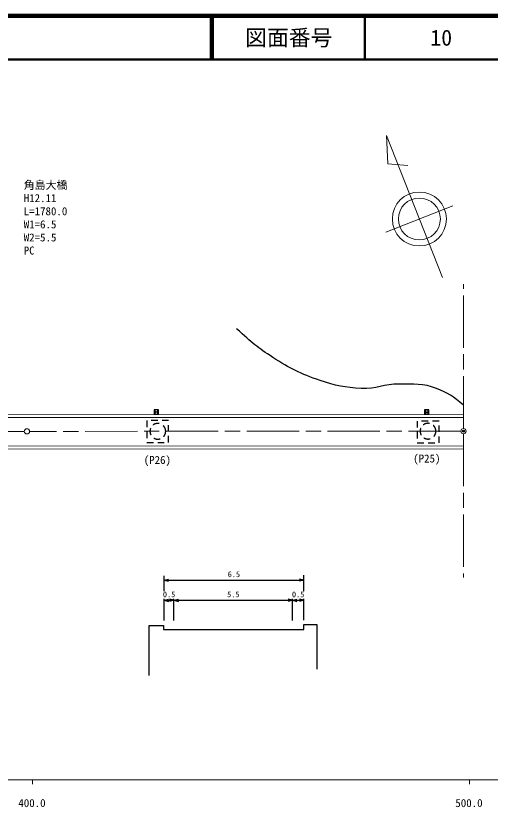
# Model space of a CAD drawing. Units: millimetres, scale not verified. Extents: x 40000 to 680000, y 20000 to 380000.
# Drawn here: x 464156 to 572693, y 198715 to 380000 of the extents above; entities that cross this region are included whole.
import ezdxf
from ezdxf.enums import TextEntityAlignment as Align

# ---------------------------------------------------------------- set-up
doc = ezdxf.new("R2010")
doc.units = ezdxf.units.MM
doc.header["$LTSCALE"] = 1000
doc.header["$PDMODE"] = 32
doc.header["$PDSIZE"] = 500
doc.linetypes.add('CHAIN', pattern=[18.5, 12, -1.5, 3.5, -1.5])
for name, color, linetype, lineweight in [('M-BGD', 7, 'Continuous', 25), ('M-BMK', 2, 'CHAIN', 13), ('M-BMK-SRVR', 3, 'Continuous', 13), ('M-STR-STR1', 1, 'Continuous', 13), ('M-TTL', 2, 'Continuous', 140), ('M-TTL-BAND', 7, 'Continuous', 13), ('M-TTL-LINE', 7, 'Continuous', 50), ('M-TTL-TXT', 7, 'Continuous', 13)]:
    doc.layers.add(name, color=color, linetype=linetype, lineweight=lineweight)
doc.layers.add('M-OTRS', color=6, linetype='Continuous')
doc.styles.add('ＭＳ ゴシック', font='')
doc.styles.get('ＭＳ ゴシック').set_extended_font_data('MS Gothic')

msp = doc.modelspace()

# ---------------------------------------------------------------- linework, layer by layer
at = {"layer": 'M-BGD'}
for p, q in [((496782, 289763), (495782, 289763)), ((495782, 289763), (495782, 288763)), ((495782, 288763), (496782, 288763)), ((496052, 288806), (496052, 289656)), ((496052, 289263), (496548, 289263)), ((496548, 289661), (496548, 288809)), ((496782, 288763), (496782, 289763)), ((558698, 289735), (557698, 289735)), ((557698, 289735), (557698, 288735)), ((557698, 288735), (558698, 288735)), ((557968, 288778), (557968, 289627)), ((557968, 289235), (558464, 289235)), ((558464, 289633), (558464, 288780)), ((558698, 288735), (558698, 289735)), ((494118, 287261), (494118, 285761)), ((496618, 287261), (495118, 287261)), ((495847, 286435), (495819, 286421)), ((495876, 286449), (495847, 286435)), ((495904, 286462), (495876, 286449)), ((495933, 286475), (495904, 286462)), ((495962, 286487), (495933, 286475)), ((495991, 286499), (495962, 286487)), ((496021, 286510), (495991, 286499)), ((496051, 286520), (496021, 286510)), ((496080, 286531), (496051, 286520)), ((496110, 286540), (496080, 286531)), ((496140, 286549), (496110, 286540)), ((496171, 286558), (496140, 286549)), ((496201, 286566), (496171, 286558)), ((496232, 286573), (496201, 286566)), ((496263, 286580), (496232, 286573)), ((496293, 286587), (496263, 286580)), ((496324, 286593), (496293, 286587)), ((496355, 286598), (496324, 286593)), ((496387, 286603), (496355, 286598)), ((496418, 286607), (496387, 286603)), ((496449, 286611), (496418, 286607)), ((496480, 286614), (496449, 286611)), ((496512, 286617), (496480, 286614)), ((496543, 286619), (496512, 286617)), ((496575, 286620), (496543, 286619)), ((496606, 286621), (496575, 286620)), ((496638, 286622), (496606, 286621)), ((496669, 286622), (496638, 286622)), ((496701, 286621), (496669, 286622)), ((496732, 286620), (496701, 286621)), ((496764, 286618), (496732, 286620)), ((496795, 286615), (496764, 286618)), ((496826, 286613), (496795, 286615)), ((496858, 286609), (496826, 286613)), ((496889, 286605), (496858, 286609)), ((496920, 286601), (496889, 286605)), ((496951, 286596), (496920, 286601)), ((496971, 286592), (496951, 286596)), ((499118, 287261), (497618, 287261)), ((555996, 287164), (555996, 285664)), ((558496, 287164), (556996, 287164)), ((557621, 286436), (557594, 286421)), ((557649, 286451), (557621, 286436)), ((557677, 286465), (557649, 286451)), ((557705, 286479), (557677, 286465)), ((557734, 286492), (557705, 286479)), ((557763, 286505), (557734, 286492)), ((557792, 286517), (557763, 286505)), ((557821, 286529), (557792, 286517)), ((557851, 286540), (557821, 286529)), ((557880, 286550), (557851, 286540)), ((557910, 286561), (557880, 286550)), ((557940, 286570), (557910, 286561)), ((557970, 286579), (557940, 286570)), ((558001, 286588), (557970, 286579)), ((558031, 286596), (558001, 286588)), ((558062, 286604), (558031, 286596)), ((558092, 286610), (558062, 286604)), ((558123, 286617), (558092, 286610)), ((558154, 286623), (558123, 286617)), ((558185, 286628), (558154, 286623)), ((558216, 286633), (558185, 286628)), ((558248, 286637), (558216, 286633)), ((558279, 286641), (558248, 286637)), ((558310, 286644), (558279, 286641)), ((558342, 286647), (558310, 286644)), ((558373, 286649), (558342, 286647)), ((558404, 286650), (558373, 286649)), ((558436, 286651), (558404, 286650)), ((558467, 286652), (558436, 286651)), ((558499, 286652), (558467, 286652)), ((558530, 286651), (558499, 286652)), ((558562, 286650), (558530, 286651)), ((558593, 286648), (558562, 286650)), ((558625, 286645), (558593, 286648)), ((558656, 286643), (558625, 286645)), ((558687, 286639), (558656, 286643)), ((558719, 286635), (558687, 286639)), ((558750, 286631), (558719, 286635)), ((558781, 286626), (558750, 286631)), ((558801, 286622), (558781, 286626)), ((560996, 287164), (559496, 287164)), ((494118, 284761), (494118, 283261)), ((494847, 284900), (494846, 284869)), ((494846, 284869), (494846, 284837)), ((494846, 284837), (494846, 284806)), ((494846, 284806), (494846, 284774)), ((494846, 284774), (494847, 284743)), ((494849, 284932), (494847, 284900)), ((494847, 284743), (494849, 284711)), ((494851, 284963), (494849, 284932)), ((494849, 284711), (494851, 284680)), ((494854, 284995), (494851, 284963)), ((494851, 284680), (494854, 284649)), ((494857, 285026), (494854, 284995)), ((494854, 284649), (494857, 284617)), ((494861, 285057), (494857, 285026)), ((494865, 285088), (494861, 285057)), ((494870, 285120), (494865, 285088)), ((494876, 285151), (494870, 285120)), ((494882, 285182), (494876, 285151)), ((494888, 285212), (494882, 285182)), ((494896, 285243), (494888, 285212)), ((494903, 285274), (494896, 285243)), ((494911, 285304), (494903, 285274)), ((494920, 285334), (494911, 285304)), ((494929, 285364), (494920, 285334)), ((494939, 285394), (494929, 285364)), ((494949, 285424), (494939, 285394)), ((494960, 285454), (494949, 285424)), ((494963, 285462), (494960, 285454)), ((495579, 286271), (495554, 286253)), ((495604, 286290), (495579, 286271)), ((495630, 286308), (495604, 286290)), ((495656, 286325), (495630, 286308)), ((495683, 286342), (495656, 286325)), ((495709, 286359), (495683, 286342)), ((495736, 286375), (495709, 286359)), ((495764, 286391), (495736, 286375)), ((495791, 286406), (495764, 286391)), ((495819, 286421), (495791, 286406)), ((497870, 286141), (497856, 286154)), ((497893, 286119), (497870, 286141)), ((497916, 286097), (497893, 286119)), ((497938, 286075), (497916, 286097)), ((497959, 286052), (497938, 286075)), ((497981, 286029), (497959, 286052)), ((498002, 286005), (497981, 286029)), ((498022, 285981), (498002, 286005)), ((498042, 285957), (498022, 285981)), ((498062, 285932), (498042, 285957)), ((498081, 285908), (498062, 285932)), ((498100, 285882), (498081, 285908)), ((498118, 285857), (498100, 285882)), ((498136, 285831), (498118, 285857)), ((498154, 285804), (498136, 285831)), ((498171, 285778), (498154, 285804)), ((498187, 285751), (498171, 285778)), ((498203, 285724), (498187, 285751)), ((498219, 285697), (498203, 285724)), ((498234, 285669), (498219, 285697)), ((498248, 285641), (498234, 285669)), ((498262, 285613), (498248, 285641)), ((498276, 285584), (498262, 285613)), ((498289, 285556), (498276, 285584)), ((498302, 285527), (498289, 285556)), ((498314, 285498), (498302, 285527)), ((498325, 285468), (498314, 285498)), ((498336, 285439), (498325, 285468)), ((498347, 285409), (498336, 285439)), ((498357, 285379), (498347, 285409)), ((498366, 285349), (498357, 285379)), ((498375, 285319), (498366, 285349)), ((498384, 285289), (498375, 285319)), ((498392, 285258), (498384, 285289)), ((498399, 285228), (498392, 285258)), ((498406, 285197), (498399, 285228)), ((498412, 285166), (498406, 285197)), ((498418, 285135), (498412, 285166)), ((498423, 285104), (498418, 285135)), ((498428, 285073), (498423, 285104)), ((498432, 285042), (498428, 285073)), ((498436, 285010), (498432, 285042)), ((498432, 284602), (498436, 284633)), ((498439, 284979), (498436, 285010)), ((498436, 284633), (498439, 284664)), ((498441, 284948), (498439, 284979)), ((498439, 284664), (498441, 284696)), ((498443, 284916), (498441, 284948)), ((498441, 284696), (498443, 284727)), ((498444, 284885), (498443, 284916)), ((498443, 284727), (498444, 284759)), ((498445, 284853), (498444, 284885)), ((498444, 284759), (498445, 284790)), ((498446, 284822), (498445, 284853)), ((498445, 284790), (498446, 284822)), ((499118, 284761), (499118, 286261)), ((555996, 284664), (555996, 283164)), ((556676, 284899), (556675, 284867)), ((556675, 284867), (556675, 284836)), ((556675, 284836), (556676, 284804)), ((556677, 284930), (556676, 284899)), ((556676, 284804), (556677, 284773)), ((556679, 284962), (556677, 284930)), ((556677, 284773), (556679, 284741)), ((556681, 284993), (556679, 284962)), ((556679, 284741), (556681, 284710)), ((556684, 285025), (556681, 284993)), ((556681, 284710), (556684, 284679)), ((556687, 285056), (556684, 285025)), ((556684, 284679), (556687, 284647)), ((556691, 285087), (556687, 285056)), ((556687, 284647), (556691, 284616)), ((556695, 285118), (556691, 285087)), ((556700, 285150), (556695, 285118)), ((556706, 285181), (556700, 285150)), ((556712, 285212), (556706, 285181)), ((556718, 285242), (556712, 285212)), ((556725, 285273), (556718, 285242)), ((556733, 285304), (556725, 285273)), ((556741, 285334), (556733, 285304)), ((556750, 285364), (556741, 285334)), ((556759, 285394), (556750, 285364)), ((556769, 285424), (556759, 285394)), ((556779, 285454), (556769, 285424)), ((556790, 285484), (556779, 285454)), ((556793, 285492), (556790, 285484)), ((557408, 286301), (557384, 286283)), ((557434, 286320), (557408, 286301)), ((557460, 286338), (557434, 286320)), ((557486, 286355), (557460, 286338)), ((557512, 286372), (557486, 286355)), ((557539, 286389), (557512, 286372)), ((557566, 286405), (557539, 286389)), ((557594, 286421), (557566, 286405)), ((559700, 286171), (559686, 286184)), ((559723, 286149), (559700, 286171)), ((559745, 286127), (559723, 286149)), ((559767, 286105), (559745, 286127)), ((559789, 286082), (559767, 286105)), ((559811, 286059), (559789, 286082)), ((559831, 286035), (559811, 286059)), ((559852, 286011), (559831, 286035)), ((559872, 285987), (559852, 286011)), ((559892, 285962), (559872, 285987)), ((559911, 285938), (559892, 285962)), ((559930, 285912), (559911, 285938)), ((559948, 285887), (559930, 285912)), ((559966, 285861), (559948, 285887)), ((559983, 285834), (559966, 285861)), ((560000, 285808), (559983, 285834)), ((560017, 285781), (560000, 285808)), ((560033, 285754), (560017, 285781)), ((560048, 285727), (560033, 285754)), ((560063, 285699), (560048, 285727)), ((560078, 285671), (560063, 285699)), ((560092, 285643), (560078, 285671)), ((560106, 285614), (560092, 285643)), ((560119, 285586), (560106, 285614)), ((560131, 285557), (560119, 285586)), ((560144, 285528), (560131, 285557)), ((560155, 285498), (560144, 285528)), ((560166, 285469), (560155, 285498)), ((560177, 285439), (560166, 285469)), ((560187, 285409), (560177, 285439)), ((560196, 285379), (560187, 285409)), ((560205, 285349), (560196, 285379)), ((560214, 285319), (560205, 285349)), ((560222, 285288), (560214, 285319)), ((560229, 285258), (560222, 285288)), ((560236, 285227), (560229, 285258)), ((560242, 285196), (560236, 285227)), ((560248, 285165), (560242, 285196)), ((560253, 285134), (560248, 285165)), ((560258, 285103), (560253, 285134)), ((560262, 285072), (560258, 285103)), ((560258, 284600), (560262, 284632)), ((560265, 285040), (560262, 285072)), ((560262, 284632), (560265, 284663)), ((560268, 285009), (560265, 285040)), ((560265, 284663), (560268, 284694)), ((560271, 284978), (560268, 285009)), ((560268, 284694), (560271, 284726)), ((560273, 284946), (560271, 284978)), ((560271, 284726), (560273, 284757)), ((560274, 284915), (560273, 284946)), ((560273, 284757), (560274, 284789)), ((560275, 284883), (560274, 284915)), ((560274, 284789), (560275, 284820)), ((560275, 284852), (560275, 284883)), ((560275, 284820), (560275, 284852)), ((560996, 284664), (560996, 286164)), ((494857, 284617), (494861, 284586)), ((494861, 284586), (494865, 284555)), ((494865, 284555), (494870, 284524)), ((494870, 284524), (494876, 284493)), ((494876, 284493), (494882, 284462)), ((494882, 284462), (494888, 284431)), ((494888, 284431), (494896, 284400)), ((494896, 284400), (494903, 284370)), ((494903, 284370), (494911, 284339)), ((494911, 284339), (494920, 284309)), ((494920, 284309), (494929, 284279)), ((494929, 284279), (494939, 284249)), ((494939, 284249), (494949, 284219)), ((494949, 284219), (494960, 284190)), ((494960, 284190), (494971, 284160)), ((494971, 284160), (494983, 284131)), ((494983, 284131), (494996, 284102)), ((494996, 284102), (495009, 284073)), ((495009, 284073), (495022, 284045)), ((495022, 284045), (495036, 284016)), ((495036, 284016), (495040, 284007)), ((495711, 283283), (495736, 283268)), ((495736, 283268), (495764, 283252)), ((495764, 283252), (495791, 283237)), ((495791, 283237), (495819, 283223)), ((495819, 283223), (495847, 283208)), ((495847, 283208), (495876, 283195)), ((495876, 283195), (495904, 283181)), ((495904, 283181), (495933, 283169)), ((495933, 283169), (495962, 283156)), ((495962, 283156), (495991, 283145)), ((495991, 283145), (496021, 283134)), ((496021, 283134), (496051, 283123)), ((496051, 283123), (496080, 283113)), ((496080, 283113), (496110, 283103)), ((496110, 283103), (496140, 283094)), ((496140, 283094), (496171, 283085)), ((496171, 283085), (496201, 283077)), ((496201, 283077), (496232, 283070)), ((496232, 283070), (496263, 283063)), ((496263, 283063), (496293, 283056)), ((496293, 283056), (496324, 283051)), ((496324, 283051), (496355, 283045)), ((496355, 283045), (496387, 283040)), ((496387, 283040), (496418, 283036)), ((496418, 283036), (496449, 283032)), ((496449, 283032), (496480, 283029)), ((496480, 283029), (496512, 283027)), ((496512, 283027), (496543, 283025)), ((496543, 283025), (496575, 283023)), ((496575, 283023), (496606, 283022)), ((496606, 283022), (496638, 283022)), ((496638, 283022), (496669, 283022)), ((496669, 283022), (496701, 283023)), ((496701, 283023), (496732, 283024)), ((496732, 283024), (496764, 283026)), ((496764, 283026), (496795, 283028)), ((496795, 283028), (496826, 283031)), ((496826, 283031), (496858, 283034)), ((496858, 283034), (496889, 283038)), ((496889, 283038), (496920, 283043)), ((496920, 283043), (496951, 283048)), ((496951, 283048), (496982, 283053)), ((496982, 283053), (497013, 283060)), ((497013, 283060), (497044, 283066)), ((497044, 283066), (497075, 283074)), ((497075, 283074), (497105, 283081)), ((497105, 283081), (497135, 283090)), ((497135, 283090), (497156, 283096)), ((497990, 283625), (498002, 283638)), ((498002, 283638), (498022, 283662)), ((498022, 283662), (498042, 283686)), ((498042, 283686), (498062, 283711)), ((498062, 283711), (498081, 283736)), ((498081, 283736), (498100, 283761)), ((498100, 283761), (498118, 283787)), ((498118, 283787), (498136, 283813)), ((498136, 283813), (498154, 283839)), ((498154, 283839), (498171, 283865)), ((498171, 283865), (498187, 283892)), ((498187, 283892), (498203, 283919)), ((498203, 283919), (498219, 283947)), ((498219, 283947), (498234, 283974)), ((498234, 283974), (498248, 284002)), ((498248, 284002), (498262, 284031)), ((498262, 284031), (498276, 284059)), ((498276, 284059), (498289, 284088)), ((498289, 284088), (498302, 284117)), ((498302, 284117), (498314, 284146)), ((498314, 284146), (498325, 284175)), ((498325, 284175), (498336, 284204)), ((498336, 284204), (498347, 284234)), ((498347, 284234), (498357, 284264)), ((498357, 284264), (498366, 284294)), ((498366, 284294), (498375, 284324)), ((498375, 284324), (498384, 284355)), ((498384, 284355), (498392, 284385)), ((498392, 284385), (498399, 284416)), ((498399, 284416), (498406, 284446)), ((498406, 284446), (498412, 284477)), ((498412, 284477), (498418, 284508)), ((498418, 284508), (498423, 284539)), ((498423, 284539), (498428, 284570)), ((498428, 284570), (498432, 284602)), ((499118, 282261), (499118, 283761)), ((556691, 284616), (556695, 284585)), ((556695, 284585), (556700, 284554)), ((556700, 284554), (556706, 284523)), ((556706, 284523), (556712, 284492)), ((556712, 284492), (556718, 284461)), ((556718, 284461), (556725, 284430)), ((556725, 284430), (556733, 284400)), ((556733, 284400), (556741, 284369)), ((556741, 284369), (556750, 284339)), ((556750, 284339), (556759, 284309)), ((556759, 284309), (556769, 284279)), ((556769, 284279), (556779, 284249)), ((556779, 284249), (556790, 284220)), ((556790, 284220), (556801, 284190)), ((556801, 284190), (556813, 284161)), ((556813, 284161), (556825, 284132)), ((556825, 284132), (556838, 284103)), ((556838, 284103), (556852, 284075)), ((556852, 284075), (556865, 284046)), ((556865, 284046), (556870, 284037)), ((557541, 283313), (557566, 283298)), ((557566, 283298), (557594, 283282)), ((557594, 283282), (557621, 283267)), ((557621, 283267), (557649, 283253)), ((557649, 283253), (557677, 283238)), ((557677, 283238), (557705, 283225)), ((557705, 283225), (557734, 283211)), ((557734, 283211), (557763, 283199)), ((557763, 283199), (557792, 283186)), ((557792, 283186), (557821, 283175)), ((557821, 283175), (557851, 283164)), ((557851, 283164), (557880, 283153)), ((557880, 283153), (557910, 283143)), ((557910, 283143), (557940, 283133)), ((557940, 283133), (557970, 283124)), ((557970, 283124), (558001, 283115)), ((558001, 283115), (558031, 283107)), ((558031, 283107), (558062, 283100)), ((558062, 283100), (558092, 283093)), ((558092, 283093), (558123, 283086)), ((558123, 283086), (558154, 283081)), ((558154, 283081), (558185, 283075)), ((558185, 283075), (558216, 283070)), ((558216, 283070), (558248, 283066)), ((558248, 283066), (558279, 283062)), ((558279, 283062), (558310, 283059)), ((558310, 283059), (558342, 283057)), ((558342, 283057), (558373, 283055)), ((558373, 283055), (558404, 283053)), ((558404, 283053), (558436, 283052)), ((558436, 283052), (558467, 283052)), ((558467, 283052), (558499, 283052)), ((558499, 283052), (558530, 283053)), ((558530, 283053), (558562, 283054)), ((558562, 283054), (558593, 283056)), ((558593, 283056), (558625, 283058)), ((558625, 283058), (558656, 283061)), ((558656, 283061), (558687, 283064)), ((558687, 283064), (558719, 283068)), ((558719, 283068), (558750, 283073)), ((558750, 283073), (558781, 283078)), ((558781, 283078), (558812, 283083)), ((558812, 283083), (558843, 283090)), ((558843, 283090), (558874, 283096)), ((558874, 283096), (558904, 283104)), ((558904, 283104), (558935, 283111)), ((558935, 283111), (558965, 283120)), ((558965, 283120), (558986, 283126)), ((559819, 283655), (559831, 283668)), ((559831, 283668), (559852, 283692)), ((559852, 283692), (559872, 283716)), ((559872, 283716), (559892, 283741)), ((559892, 283741), (559911, 283766)), ((559911, 283766), (559930, 283791)), ((559930, 283791), (559948, 283817)), ((559948, 283817), (559966, 283843)), ((559966, 283843), (559983, 283869)), ((559983, 283869), (560000, 283895)), ((560000, 283895), (560017, 283922)), ((560017, 283922), (560033, 283949)), ((560033, 283949), (560048, 283977)), ((560048, 283977), (560063, 284004)), ((560063, 284004), (560078, 284032)), ((560078, 284032), (560092, 284061)), ((560092, 284061), (560106, 284089)), ((560106, 284089), (560119, 284118)), ((560119, 284118), (560131, 284147)), ((560131, 284147), (560144, 284176)), ((560144, 284176), (560155, 284205)), ((560155, 284205), (560166, 284234)), ((560166, 284234), (560177, 284264)), ((560177, 284264), (560187, 284294)), ((560187, 284294), (560196, 284324)), ((560196, 284324), (560205, 284354)), ((560205, 284354), (560214, 284385)), ((560214, 284385), (560222, 284415)), ((560222, 284415), (560229, 284446)), ((560229, 284446), (560236, 284476)), ((560236, 284476), (560242, 284507)), ((560242, 284507), (560248, 284538)), ((560248, 284538), (560253, 284569)), ((560253, 284569), (560258, 284600)), ((560996, 282164), (560996, 283664)), ((494118, 282261), (495618, 282261)), ((496618, 282261), (498118, 282261)), ((555996, 282164), (557496, 282164)), ((558496, 282164), (559996, 282164)), ((498099, 248214), (498099, 251749)), ((498099, 250719), (499099, 250982)), ((498099, 250719), (530031, 250719)), ((498099, 250719), (499099, 250455)), ((530031, 250719), (529031, 250982)), ((530031, 250719), (529031, 250455)), ((530031, 248214), (530031, 251870)), ((498099, 241509), (498099, 246414)), ((498099, 246114), (499099, 246377)), ((498099, 246114), (500341, 246114)), ((498099, 246114), (499099, 245851)), ((500341, 246114), (499341, 246377)), ((500341, 246114), (499341, 245851)), ((500341, 241509), (500341, 246414)), ((500341, 246114), (501341, 246377)), ((500341, 246114), (527486, 246114)), ((500341, 246114), (501341, 245851)), ((527486, 246114), (526486, 246377)), ((527486, 246114), (526486, 245851)), ((527486, 241509), (527486, 246414)), ((527486, 246114), (528486, 246377)), ((527486, 246114), (530031, 246114)), ((527486, 246114), (528486, 245851)), ((530031, 246114), (529031, 246377)), ((530031, 246114), (529031, 245851)), ((530031, 241569), (530031, 246414)), ((494646, 228906), (494646, 240358)), ((494646, 240358), (497978, 240358)), ((497978, 240358), (497978, 239388)), ((497978, 239388), (530031, 239388)), ((530031, 239388), (530031, 240539)), ((530031, 240539), (533000, 240539)), ((533000, 240539), (533000, 230299))]:
    msp.add_line(p, q, dxfattribs=at)
msp.add_open_spline([(566583, 290777), (564195, 292776), (563077, 293603), (560434, 294625), (557297, 295839), (555245, 295587), (551882, 295623), (548463, 295660), (546601, 294448), (543187, 294625), (539446, 294820), (537332, 295293), (533779, 296478), (529315, 297968), (526898, 299197), (522946, 301752), (519485, 303990), (518237, 305062), (514678, 308309)], degree=3, knots=[0, 0, 0, 0, 1, 1, 1, 2, 2, 2, 3, 3, 3, 4, 4, 4, 5, 5, 5, 6, 6, 6, 6], dxfattribs=at)
at = {"layer": 'M-BMK'}
for p, q in [((566585, 285456), (566569, 318504)), ((466093, 284807), (367399, 284759)), ((565986, 284855), (467293, 284807)), ((566586, 284256), (566602, 251307))]:
    msp.add_line(p, q, dxfattribs=at)
at = {"layer": 'M-BMK-SRVR'}
for p, q in [((561775, 320047), (548951, 352613)), ((548951, 352613), (549298, 346112)), ((549298, 346112), (553884, 345705)), ((548832, 330439), (564157, 336474))]:
    msp.add_line(p, q, dxfattribs=at)
for centre, radius in [((556494, 333457), 6176), ((556494, 333457), 4804), ((466693, 284807), 600), ((566586, 284856), 600)]:
    msp.add_circle(centre, radius, dxfattribs=at)
at = {"layer": 'M-OTRS'}
msp.add_point((566586, 284856), dxfattribs=at)
at = {"layer": 'M-STR-STR1'}
for p, q in [((310136, 288684), (566584, 288629)), ((309212, 288003), (566584, 287948)), ((309211, 281490), (566582, 281435)), ((309210, 280809), (566582, 280754))]:
    msp.add_line(p, q, dxfattribs=at)
at = {"layer": 'M-TTL'}
msp.add_line((680000, 380000), (40000, 380000), dxfattribs=at)
at = {"layer": 'M-TTL-BAND'}
for p, q in [((40000, 205000), (579000, 205000)), ((468000, 205000), (468000, 204000)), ((568000, 205000), (568000, 204000))]:
    msp.add_line(p, q, dxfattribs=at)
at = {"layer": 'M-TTL-LINE'}
for p, q in [((508747, 380000), (508747, 370000)), ((509247, 380000), (509247, 370000)), ((543997, 380000), (543997, 370000)), ((40000, 370000), (680000, 370000))]:
    msp.add_line(p, q, dxfattribs=at)

# ---------------------------------------------------------------- texts
at = {"layer": 'M-BGD', "style": 'ＭＳ ゴシック'}
for s, p in [('角島大橋', (465958, 339769)), ('H12.11', (465958, 336769)), ('L=1780.0', (465958, 333769)), ('W1=6.5', (465958, 330769)), ('W2=5.5', (465958, 327769)), ('PC', (465958, 324769))]:
    msp.add_text(s, height=1833, dxfattribs=at).set_placement(p, align=Align.BOTTOM_LEFT)
for s, height, p in [('(P26)', 1833, (496539, 276789)), ('(P25)', 1833, (558200, 277120)), ('6.5', 1320, (514065, 251019)), ('0.5', 1320, (499220, 246414)), ('5.5', 1320, (513913, 246414)), ('0.5', 1320, (528758, 246414))]:
    msp.add_text(s, height=height, dxfattribs=at).set_placement(p, align=Align.BOTTOM_CENTER)
at = {"layer": 'M-TTL-BAND', "style": 'ＭＳ ゴシック'}
for s, p in [('400.0', (467844, 198195)), ('500.0', (567844, 198195))]:
    msp.add_text(s, height=1833, dxfattribs=at).set_placement(p, align=Align.BOTTOM_CENTER)
at = {"layer": 'M-TTL-TXT', "style": 'ＭＳ ゴシック'}
for s, p in [('図面番号', (526622, 375000)), ('10', (561497, 375000))]:
    msp.add_text(s, height=3666, dxfattribs=at).set_placement(p, align=Align.MIDDLE_CENTER)

doc.saveas('drawing.dxf')
